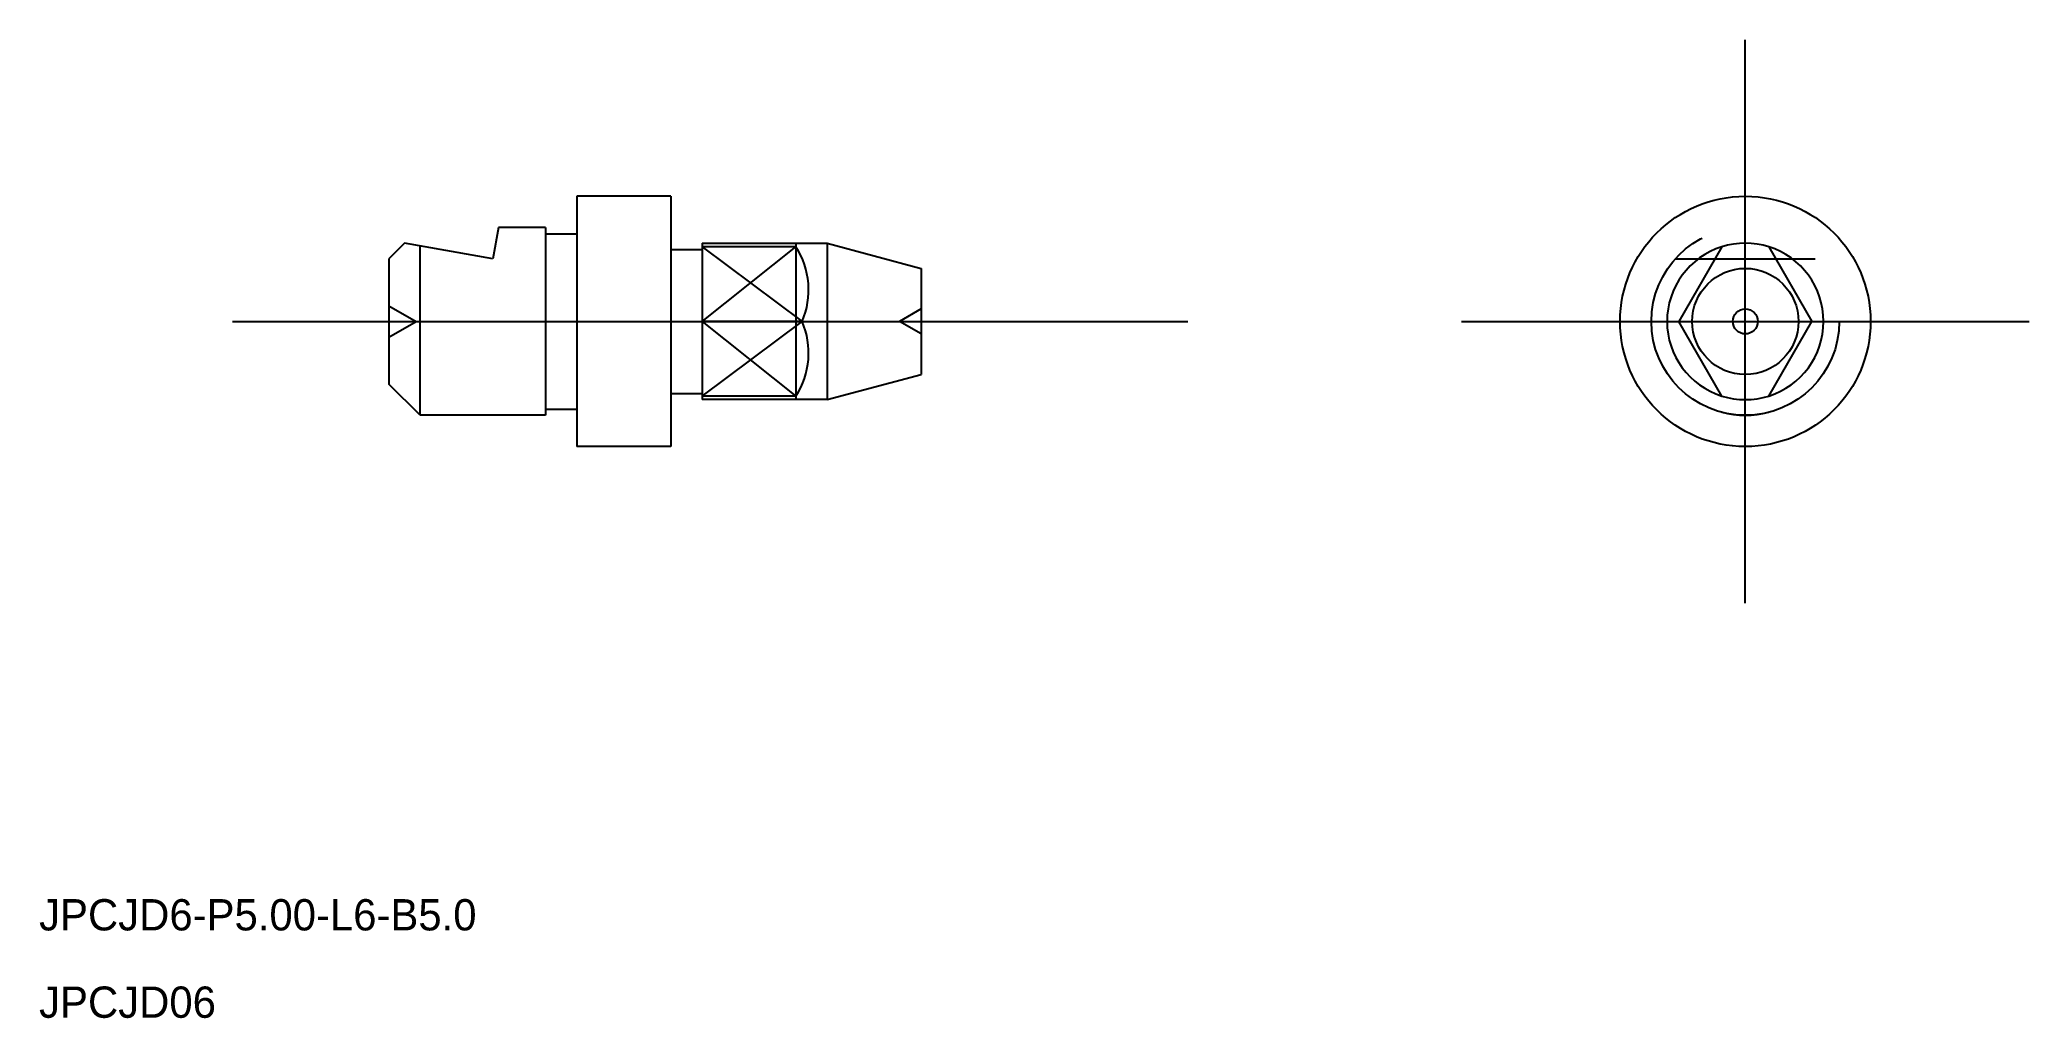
# Model space of a CAD drawing. Extents: x 557.9 to 621.4, y 576.8 to 608.1.
import ezdxf

# ---------------------------------------------------------------- set-up
doc = ezdxf.new("R2010")
doc.units = 0
for name, pattern in [('CENTER', [50.8, 31.75, -6.35, 6.35, -6.35]), ('DASHED', [19.05, 12.7, -6.35]), ('PHANTOM', [63.5, 31.75, -6.35, 6.35, -6.35, 6.35, -6.35])]:
    doc.linetypes.add(name, pattern=pattern)
doc.layers.get('0').update_dxf_attribs({"linetype": 'CONTINUOUS'})
doc.layers.add('CENTER', color=1, linetype='CENTER')

msp = doc.modelspace()

# ---------------------------------------------------------------- linework, layer by layer
at = {"color": 7, "linetype": 'CONTINUOUS'}
for p, q in [((575.023, 603.101), (575.023, 595.101)), ((578.023, 603.101), (575.023, 603.101)), ((578.023, 603.101), (578.023, 595.101)), ((572.523, 602.101), (572.346, 601.101)), ((574.023, 602.101), (572.523, 602.101)), ((574.023, 602.101), (574.023, 596.101)), ((574.023, 601.901), (575.023, 601.901)), ((569.521, 601.599), (569.023, 601.101)), ((572.346, 601.101), (569.521, 601.599)), ((570.023, 596.101), (570.023, 601.511)), ((578.023, 601.401), (578.023, 601.401)), ((578.023, 601.401), (579.023, 601.401)), ((579.023, 601.601), (579.023, 596.601)), ((579.023, 601.601), (583.023, 601.601)), ((582.023, 601.486), (579.023, 601.486)), ((582.023, 601.601), (582.023, 596.601)), ((583.023, 601.601), (583.023, 596.601)), ((583.023, 601.601), (586.023, 600.797)), ((611.601, 601.486), (610.224, 599.101)), ((613.101, 601.486), (614.478, 599.101)), ((569.023, 601.101), (569.023, 597.101)), ((586.023, 600.797), (586.023, 597.405)), ((582.223, 599.101), (579.023, 599.101)), ((611.601, 596.716), (610.224, 599.101)), ((613.101, 596.716), (614.478, 599.101)), ((583.023, 596.601), (586.023, 597.405)), ((570.023, 596.101), (569.023, 597.101)), ((578.023, 596.801), (579.023, 596.801)), ((574.023, 596.301), (575.023, 596.301)), ((582.023, 596.716), (579.023, 596.716)), ((583.023, 596.601), (579.023, 596.601)), ((574.023, 596.101), (570.023, 596.101)), ((578.023, 595.101), (575.023, 595.101))]:
    msp.add_line(p, q, dxfattribs=at)
at = {"color": 3, "linetype": 'CONTINUOUS'}
for p, q in [((579.023, 601.486), (582.223, 599.101)), ((579.023, 599.101), (582.023, 601.486)), ((579.023, 599.101), (582.023, 596.716)), ((579.023, 596.716), (582.223, 599.101))]:
    msp.add_line(p, q, dxfattribs=at)
at = {"color": 3, "linetype": 'DASHED'}
for p, q in [((610.115, 601.101), (614.587, 601.101)), ((569.023, 599.601), (569.889, 599.101)), ((586.023, 599.501), (585.33, 599.101)), ((569.023, 598.601), (569.889, 599.101)), ((586.023, 598.701), (585.33, 599.101))]:
    msp.add_line(p, q, dxfattribs=at)
at = {"color": 7, "linetype": 'CONTINUOUS'}
for radius in [4, 1.696, 0.4]:
    msp.add_circle((612.351, 599.101), radius, dxfattribs=at)
at = {"color": 3, "linetype": 'DASHED'}
msp.add_circle((612.351, 599.101), 3, dxfattribs=at)
at = {"color": 7, "linetype": 'CONTINUOUS'}
for centre, radius, start, end in [((579.891, 600.106), 2.539, 336.67697, 32.91057), ((612.351, 599.101), 2.5, 72.5424, 107.4576), ((579.891, 598.096), 2.539, 327.08943, 23.32303), ((612.351, 599.101), 2.5, 252.5424, 287.4576), ((612.351, 599.101), 3, 255.52249, 284.47751)]:
    msp.add_arc(centre, radius, start, end, dxfattribs=at)
at = {"color": 3, "linetype": 'PHANTOM'}
for start, end in [(107.4576, 252.5424), (287.4576, 72.5424)]:
    msp.add_arc((612.351, 599.101), 2.5, start, end, dxfattribs=at)
at = {"layer": 'CENTER', "color": 1, "linetype": 'CENTER'}
for p, q in [((612.351, 590.101), (612.351, 608.101)), ((564.023, 599.101), (594.545, 599.101)), ((603.282, 599.101), (621.419, 599.101))]:
    msp.add_line(p, q, dxfattribs=at)

# ---------------------------------------------------------------- texts
at = {"color": 7, "linetype": 'CONTINUOUS'}
for s, p in [('JPCJD6-P5.00-L6-B5.0', (557.848, 579.641)), ('JPCJD06', (557.848, 576.849))]:
    msp.add_text(s, height=1, dxfattribs=at).set_placement(p)

doc.saveas('drawing.dxf')
